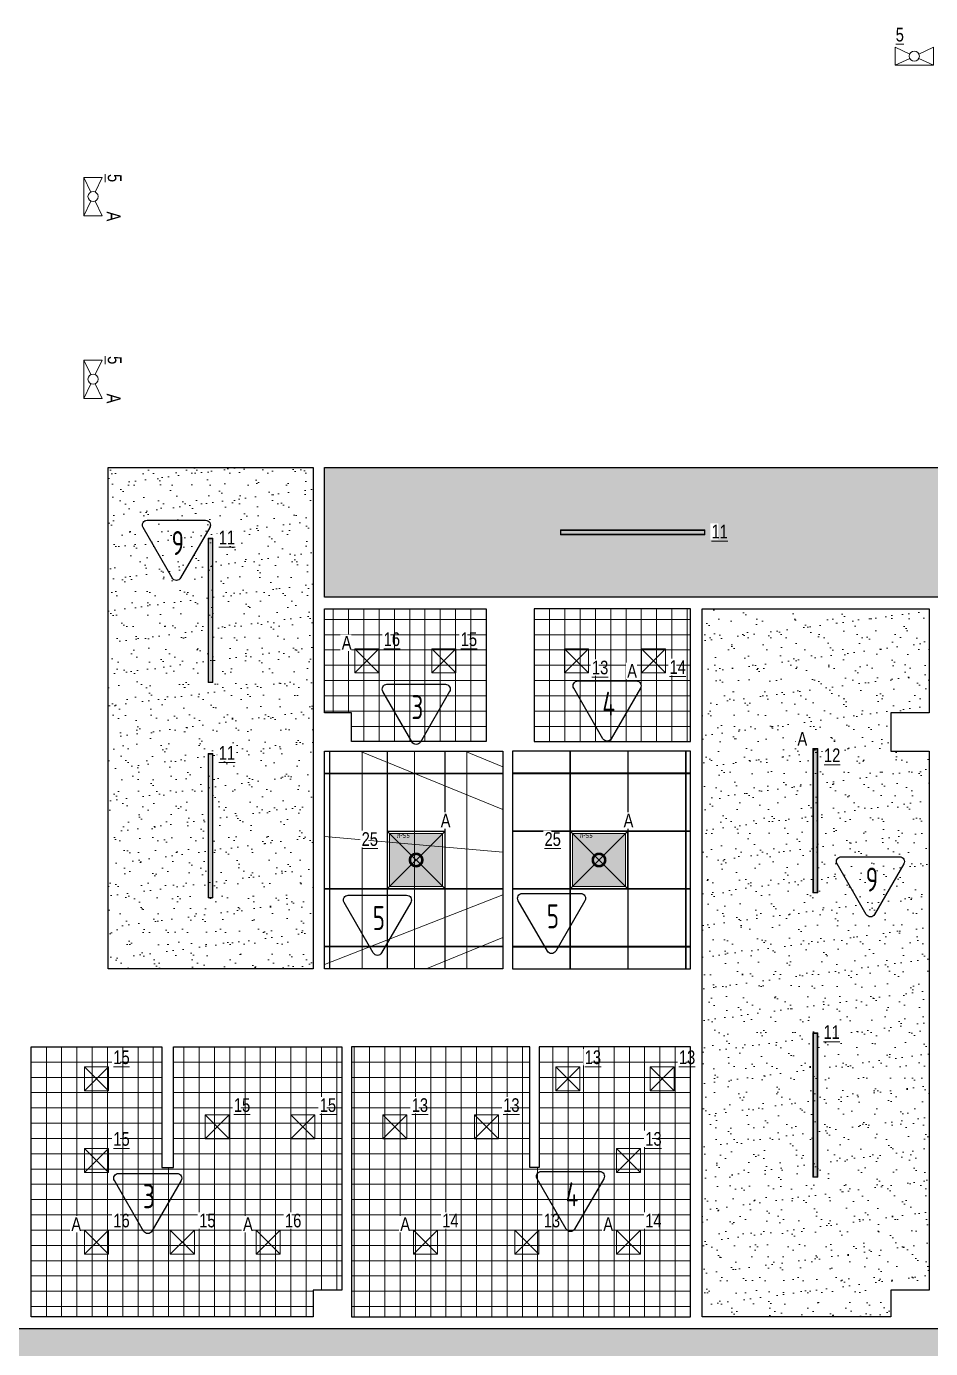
# Model space of a CAD drawing. Header units: millimetres. Extents: x -510890 to 418982, y -118257 to 141350.
# Drawn here: x -197412 to -188020, y 118193 to 131934 of the extents above; entities that cross this region are included whole.
import ezdxf

# ---------------------------------------------------------------- set-up
doc = ezdxf.new("R2010")
doc.units = ezdxf.units.MM
for name, color, linetype, lineweight in [('_ЭОМ_ОБЩ_Освещение_текст тип светильника', 172, 'Continuous', 50), ('_ЭОМ_светильник А', 1, 'Continuous', 35), ('_ЭОМ_светильник Р', 4, 'Continuous', 35), ('АР_Полы_Штриховка', 252, 'Continuous', 0), ('АР_Потолки_Штриховка', 252, 'Continuous', 0)]:
    doc.layers.add(name, color=color, linetype=linetype, lineweight=lineweight)
doc.layers.add('X-ref Light', color=250, linetype='Continuous')
doc.layers.add('X-ref Light Emergency', color=249, linetype='Continuous')
for name, color, linetype, lineweight, true_color in [('АР_Потолок_Грильято_белый_50х50', 7, 'Continuous', 5, 0x8e00bd), ('АР_Потолок_Грильято_черный_50х50', 7, 'Continuous', 5, 0xfa3e00), ('АР_Потолок_Покраска', 7, 'Continuous', 5, 0x007399)]:
    doc.layers.add(name, color=color, linetype=linetype, lineweight=lineweight, true_color=true_color)
doc.layers.get('X-ref Light').off()
doc.styles.add('ISOCPEUR', font='isocpeur.ttf', dxfattribs={"height": 799.9999999999999})
doc.styles.add('ISOCUPER', font='isocpeur.ttf', dxfattribs={"width": 0.85, "oblique": 7})
doc.styles.add('ГОСТ', font='cad.shx', dxfattribs={"width": 0.8})

# ---------------------------------------------------------------- blocks, each defined once
blk = doc.blocks.new('40 НА 40 ГРИЛЬЯТО ДЛЯ 50')
at = {"color": 0, "linetype": 'ByBlock', "lineweight": -2, "ltscale": 100}
for points in [[(124.9999999999854, -125), (-125, -125), (-125, 125), (124.9999999999854, 125), (124.9999999999854, -125)], [(124.9999999999854, 125), (-125, -125)], [(-125, 125), (124.9999999999854, -125)]]:
    blk.add_lwpolyline(points, dxfattribs=at)
blk = doc.blocks.new('OPL R 418 HF')
at = {"color": 0, "linetype": 'ByBlock', "lineweight": -2, "ltscale": 100}
for p, q in [((-297.4996888445826, 297.5000326207446), (297.5003111555807, 297.5000326207446)), ((-297.4996888445826, 297.5000326207447), (-297.499688845287, -297.4999673792554)), ((-297.4996888445826, 297.5000326207446), (297.5003111548763, -297.4999673792554)), ((-297.4996888449377, -297.4999673792554), (297.5003111555807, 297.5000326207446)), ((297.5003111555807, 297.5000326207447), (297.5003111548763, -297.4999673792554)), ((297.5003111548763, -297.4999673792554), (-297.4996888449377, -297.4999673792554))]:
    blk.add_line(p, q, dxfattribs=at)
at = {"color": 0, "linetype": 'ByBlock', "lineweight": -2, "const_width": 27.23449849847384}
blk.add_lwpolyline([(-64.32945273991754, 3.262083191657439e-05, 1), (64.3300750507351, 3.262083191657439e-05, 1)], format="xyb", close=True, dxfattribs=at)
at = {"color": 0, "linetype": 'ByBlock', "lineweight": -2, "insert": (-199.8468738604652, 279.3527613399128), "char_height": 50, "attachment_point": 1, "style": 'ISOCUPER'}
blk.add_mtext_dynamic_manual_height_columns('IP55', width=2.442122449761882, gutter_width=12.5, heights=[0], dxfattribs=at)
blk = doc.blocks.new('RVE-PLS5070-1500-P')
at = {"color": 0, "linetype": 'ByBlock', "lineweight": -2, "ltscale": 40}
for points in [[(750, -25), (-750, -25), (-750, 25), (750, 25)], [(745, -20), (-745, -20), (-745, 20), (745, 20)]]:
    blk.add_lwpolyline(points, close=True, dxfattribs=at)
blk = doc.blocks.new('ЭКРАН 9ВТ')
at = {"color": 0, "linetype": 'ByBlock', "lineweight": -2}
for points in [[(398.8943443857133, 376.0789199508727), (398.8943443857133, 0), (-398.8943443857133, 0), (-398.8943443857133, 376.0789199508727)], [(-398.8943443857133, 376.0789199508727), (-94.85104044532636, 232.7523988136963)], [(94.85104044532636, 232.7523988136963), (398.8943443857133, 376.0789199508727)], [(-398.8943443857133, 0), (-94.85104044532636, 143.3265211371763)], [(94.85104044532636, 143.3265211371763), (398.8943443857133, 0)]]:
    blk.add_lwpolyline(points, dxfattribs=at)
blk.add_circle((0, 188.0394599754363), 104.8616553994507, dxfattribs=at)
blk = doc.blocks.new('A$C35e846bc')
at = {"layer": 'АР_Потолки_Штриховка', "color": 18, "lineweight": 18, "ltscale": 100, "true_color": 0x000000}
for points in [[(18139.91961683054, 68445.13162799238), (16639.91961683054, 68445.13162799238), (16639.91961683054, 68395.13162799238), (18139.91961683054, 68395.13162799238)], [(18134.91961683054, 68440.13162799238), (16644.91961683054, 68440.13162799238), (16644.91961683054, 68400.13162799238), (18134.91961683054, 68400.13162799238)], [(13030.04608440876, 66858.9987403074), (13030.04608440876, 68358.9987403074), (12980.04608440876, 68358.9987403074), (12980.04608440876, 66858.9987403074)], [(13025.04608440876, 66863.9987403074), (13025.04608440876, 68353.9987403074), (12985.04608440876, 68353.9987403074), (12985.04608440876, 66863.9987403074)], [(13030.04608440876, 66120.6410930864), (13030.04608440876, 64620.64109308639), (12980.04608440876, 64620.64109308639), (12980.04608440876, 66120.6410930864)], [(13025.04608440876, 66115.6410930864), (13025.04608440876, 64625.64109308639), (12985.04608440876, 64625.64109308639), (12985.04608440876, 66115.6410930864)], [(19312.86464792816, 66172.2398964226), (19312.86464792816, 64672.2398964226), (19262.86464792816, 64672.2398964226), (19262.86464792816, 66172.2398964226)], [(19307.86464792816, 66167.2398964226), (19307.86464792816, 64677.2398964226), (19267.86464792816, 64677.2398964226), (19267.86464792816, 66167.2398964226)], [(15439.93597432715, 64714.82241586468), (14839.93597432715, 64714.82241586468), (14839.93597432715, 65314.82241586468), (15439.93597432715, 65314.82241586468)], [(15414.93597432715, 64739.82241586468), (14864.93597432715, 64739.82241586468), (14864.93597432715, 65289.82241586468), (15414.93597432715, 65289.82241586468)], [(16739.90763748111, 64714.82241586468), (17339.90763748111, 64714.82241586468), (17339.90763748111, 65314.82241586468), (16739.90763748111, 65314.82241586468)], [(16764.90763748111, 64739.82241586468), (17314.90763748111, 64739.82241586468), (17314.90763748111, 65289.82241586468), (16764.90763748111, 65289.82241586468)], [(19312.86464792816, 61717.99336121103), (19312.86464792816, 63217.99336121103), (19262.86464792816, 63217.99336121103), (19262.86464792816, 61717.99336121103)], [(19307.86464792816, 61722.99336121103), (19307.86464792816, 63212.99336121103), (19267.86464792816, 63212.99336121103), (19267.86464792816, 61722.99336121103)]]:
    blk.add_lwpolyline(points, close=True, dxfattribs=at)
at = {"layer": '_ЭОМ_светильник А', "color": 18, "lineweight": 18, "ltscale": 100, "true_color": 0x000000, "xscale": -0.5, "yscale": 0.5, "zscale": 0.5}
blk.add_blockref('ЭКРАН 9ВТ', (20315.24654897477, 73274.99860725983), dxfattribs=at)
at = {"layer": '_ЭОМ_светильник А', "color": 18, "lineweight": 18, "ltscale": 100, "true_color": 0x000000, "xscale": -0.5, "yscale": 0.5, "zscale": 0.5, "rotation": 270}
for p in [(11689.91923663969, 71909.8039433264), (11689.91923663975, 70012.10276033811)]:
    blk.add_blockref('ЭКРАН 9ВТ', p, dxfattribs=at)
at = {"layer": '_ЭОМ_светильник А', "color": 18, "lineweight": 18, "ltscale": 100, "true_color": 0x000000}
for name, p in [('40 НА 40 ГРИЛЬЯТО ДЛЯ 50', (14628.4947995242, 67085.13162799366)), ('40 НА 40 ГРИЛЬЯТО ДЛЯ 50', (14628.4947995242, 67085.13162799366)), ('40 НА 40 ГРИЛЬЯТО ДЛЯ 50', (17606.33944261493, 67085.13162799366)), ('OPL R 418 HF', (15139.93566317175, 65014.82238324385)), ('OPL R 418 HF', (17039.90732632572, 65014.82238324385)), ('40 НА 40 ГРИЛЬЯТО ДЛЯ 50', (11819.909985821, 61042.73296322057)), ('40 НА 40 ГРИЛЬЯТО ДЛЯ 50', (13603.15233400778, 61042.73296322043)), ('40 НА 40 ГРИЛЬЯТО ДЛЯ 50', (15236.67591410544, 61042.73545865915)), ('40 НА 40 ГРИЛЬЯТО ДЛЯ 50', (17345.65775681648, 61042.73400714621))]:
    blk.add_blockref(name, p, dxfattribs=at)
at = {"layer": '_ЭОМ_светильник А', "color": 18, "lineweight": 18, "ltscale": 100, "true_color": 0x000000, "rotation": 270}
blk.add_blockref('RVE-PLS5070-1500-P', (19287.86464792816, 65422.2398964226), dxfattribs=at)
at = {"layer": '_ЭОМ_светильник Р', "color": 18, "lineweight": 18, "ltscale": 100, "true_color": 0x000000, "rotation": 89.99999999999997}
for p in [(13005.04608440876, 67608.9987403074), (13005.04608440876, 65370.64109308639), (19287.86464792816, 62467.99336121103)]:
    blk.add_blockref('RVE-PLS5070-1500-P', p, dxfattribs=at)
at = {"layer": '_ЭОМ_светильник Р', "color": 18, "lineweight": 18, "ltscale": 100, "true_color": 0x000000}
for p in [(15428.4947995242, 67085.13162799366), (16806.33944261493, 67085.13162799366), (11819.909985821, 62739.73947632441), (16716.40941346285, 62739.74025937394), (17695.24933645723, 62739.74025937394), (13072.49619735056, 62242.73400714627), (13964.11737144395, 62242.73400714624), (14919.90195476392, 62242.73322409671), (15869.91378655401, 62242.73322409671), (11819.90998582088, 61891.23621977249), (17345.65775681636, 61891.23726369812), (12711.53115991439, 61042.73296322051), (16291.16683546087, 61042.73296322057)]:
    blk.add_blockref('40 НА 40 ГРИЛЬЯТО ДЛЯ 50', p, dxfattribs=at)
at = {"layer": 'X-ref Light Emergency', "color": 18, "linetype": 'ByBlock', "lineweight": 18, "ltscale": 40, "true_color": 0x000000}
for p in [(15428.4947995242, 67085.13162799366), (17345.65775681648, 61042.73400714621)]:
    blk.add_blockref('40 НА 40 ГРИЛЬЯТО ДЛЯ 50', p, dxfattribs=at)
at = {"layer": 'X-ref Light Emergency', "color": 18, "linetype": 'ByBlock', "lineweight": 18, "ltscale": 40, "true_color": 0x000000, "xscale": -1}
for p in [(16806.33944261493, 67085.13162799366), (17606.33944261493, 67085.13162799366), (11819.909985821, 61042.73296322057)]:
    blk.add_blockref('40 НА 40 ГРИЛЬЯТО ДЛЯ 50', p, dxfattribs=at)
at = {"layer": '_ЭОМ_ОБЩ_Освещение_текст тип светильника', "color": 18, "lineweight": 18, "ltscale": 40, "true_color": 0x000000, "char_height": 142.1875, "width": 55.871829552576, "attachment_point": 1, "style": 'ГОСТ', "bg_fill": 3, "box_fill_scale": 1.1, "bg_fill_color": 256, "bg_fill_transparency": 0}
for insert in [(14574.49803964561, 65303.91329957222), (16474.46970279957, 65303.91329957222)]:
    blk.add_mtext('{\\L25}', dxfattribs=dict(at, insert=insert))
for s, insert in [('{\\L5}', (20122.40292594733, 73664.37353713223, -2.499999999999976e-09)), ('{\\L11}', (13089.88253828289, 68438.00195996405)), ('{\\L11}', (18208.92154171778, 68499.62152797752)), ('{\\L16}', (14803.68859496323, 67381.0175896337)), ('{\\L15}', (15603.68859496323, 67381.0175896337)), ('{\\L13}', (16966.98095284496, 67086.77909429716)), ('{\\L14}', (17773.17747969169, 67091.83702741814)), ('{\\L11}', (13089.88253828289, 66199.64431274304)), ('{\\L12}', (19377.47435344476, 66174.7587908702, 5.000000000000015e-09)), ('{\\L11}', (19372.70110180229, 63296.99658086768)), ('{\\L15}', (11995.10378126003, 63035.62543796445)), ('{\\L13}', (16891.60320890188, 63035.62622101398)), ('{\\L13}', (17870.44313189626, 63035.62622101398)), ('{\\L15}', (13247.68999278959, 62538.61996878631)), ('{\\L15}', (14139.31116688298, 62538.61996878628)), ('{\\L13}', (15095.09575020295, 62538.61918573675)), ('{\\L13}', (16045.10758199304, 62538.61918573675)), ('{\\L15}', (11995.10378125991, 62187.12218141253)), ('{\\L13}', (17520.85155225539, 62187.12322533816)), ('{\\L16}', (11995.10378126003, 61338.61892486061)), ('{\\L15}', (12886.72495535342, 61338.61892486055)), ('{\\L16}', (13778.34612944681, 61338.61892486048)), ('{\\L14}', (15411.86970954447, 61338.6214202992)), ('{\\L13}', (16466.3606308999, 61338.61892486061)), ('{\\L14}', (17520.85155225551, 61338.61996878625))]:
    blk.add_mtext(s, dxfattribs=dict(at, insert=insert))
at = {"layer": '_ЭОМ_ОБЩ_Освещение_текст тип светильника', "color": 18, "lineweight": 18, "ltscale": 40, "true_color": 0x000000, "char_height": 142.1875, "width": 55.871829552576, "attachment_point": 1, "rotation": 269.9999999999999, "style": 'ГОСТ', "bg_fill": 3, "box_fill_scale": 1.1, "bg_fill_color": 256, "bg_fill_transparency": 0}
for insert in [(12079.58001224778, 72144.8903724679, -2.499999999999976e-09), (12079.58001224778, 70251.98505641407, -2.499999999999976e-09)]:
    blk.add_mtext('{\\L5}', dxfattribs=dict(at, insert=insert))
at = {"layer": '_ЭОМ_светильник А', "color": 18, "lineweight": 18, "ltscale": 100, "true_color": 0x000000, "char_height": 142.1875, "width": 86.04374658316377, "attachment_point": 1, "rotation": 269.99999999999994, "style": 'ГОСТ', "bg_fill": 3, "box_fill_scale": 1.1, "bg_fill_color": 256, "bg_fill_transparency": 0}
for insert in [(12069.18797788105, 71755.10632347848, 2.377361916803339e-09), (12069.18797788105, 69862.20100742465, 2.377361916803339e-09)]:
    blk.add_mtext('А', dxfattribs=dict(at, insert=insert))
at = {"layer": '_ЭОМ_светильник А', "color": 18, "lineweight": 18, "ltscale": 100, "true_color": 0x000000, "char_height": 142.1875, "width": 86.04374658316377, "attachment_point": 1, "style": 'ГОСТ', "bg_fill": 3, "box_fill_scale": 1.1, "bg_fill_color": 256, "bg_fill_transparency": 0}
for insert in [(14367.62942848692, 67343.75826681721), (17332.88423296332, 67051.49011714262), (19101.24717157066, 66345.9476369705), (15395.69618069398, 65496.61760297479), (17295.66784384794, 65496.61760297479), (11559.04461478372, 61301.35960204412), (13342.28696297051, 61301.35960204399), (14975.81054306816, 61301.35960204412), (17084.7923857792, 61301.36064596975)]:
    blk.add_mtext('А', dxfattribs=dict(at, insert=insert))
at = {"layer": '_ЭОМ_светильник Р', "color": 18, "lineweight": 18, "ltscale": 100, "true_color": 0x000000, "rotation": 180}
blk.add_blockref('RVE-PLS5070-1500-P', (17389.91961683054, 68420.13162799238), dxfattribs=at)

msp = doc.modelspace()

# ---------------------------------------------------------------- hatches: boundary and pattern name
at = {"layer": 'АР_Полы_Штриховка', "transparency": 33554610}
h = msp.add_hatch(dxfattribs=at)
h.set_pattern_fill('ANSI37', color=250, scale=190, angle=45)
h.set_pattern_definition([(90, (-8363953297.754349, -936163268.6260263), (-603.25, 0), []), (180, (-8363953297.754349, -936163268.6260263), (-5.684341886080801e-14, -603.25), [])])
h.paths.add_polyline_path([(-194313.9172360412, 124400.6906110485), (-192463.9002027615, 124400.6729874785), (-192463.9044528781, 122140.3128158077), (-194313.9129859246, 122140.3199980379)])
h = msp.add_hatch(dxfattribs=at)
h.set_pattern_fill('ANSI37', color=250, scale=190, angle=45)
h.set_pattern_definition([(90, (357794.4144756632, 127190.814631951), (-603.25, 0), []), (180, (357794.4144756632, 127190.814631951), (-5.684341886080801e-14, -603.25), [])])
h.paths.add_polyline_path([(-192363.9078569203, 124400.6876790224), (-190513.9057223741, 124400.6772376826), (-190513.9142225348, 122140.3170660118), (-192363.9078568479, 122140.3170660118)])
at = {"layer": 'АР_Потолки_Штриховка', "ltscale": 100, "true_color": 0xf8f6b0}
h = msp.add_hatch(color=51, dxfattribs=at)
h.dxf.hatch_style = 1
h.paths.add_polyline_path([(-195478.7882632141, 125119.6825914002), (-195478.7882632141, 126609.6825914002), (-195518.7882632141, 126609.6825914002), (-195518.7882632141, 125119.6825914002)])
h = msp.add_hatch(color=51, dxfattribs=at)
h.dxf.hatch_style = 1
h.paths.add_polyline_path([(-190368.9147307923, 126695.8154790852), (-191858.9147307923, 126695.8154790852), (-191858.9147307923, 126655.8154790852), (-190368.9147307923, 126655.8154790852)])
h = msp.add_hatch(color=51, dxfattribs=at)
h.dxf.hatch_style = 1
h.paths.add_polyline_path([(-195478.7882632141, 124371.3249441792), (-195478.7882632141, 122881.3249441792), (-195518.7882632141, 122881.3249441792), (-195518.7882632141, 124371.3249441792)])
h = msp.add_hatch(color=51, dxfattribs=at)
h.dxf.hatch_style = 1
h.paths.add_polyline_path([(-189195.9696996947, 124422.9237475155), (-189195.9696996947, 122932.9237475155), (-189235.9696996947, 122932.9237475155), (-189235.9696996947, 124422.9237475155)])
h = msp.add_hatch(color=51, dxfattribs=at)
h.dxf.hatch_style = 1
h.paths.add_polyline_path([(-193638.8983732957, 122995.5062669575), (-193088.8983732957, 122995.5062669575), (-193088.8983732957, 123545.5062669575), (-193638.8983732957, 123545.5062669575)])
h = msp.add_hatch(color=51, dxfattribs=at)
h.dxf.hatch_style = 1
h.paths.add_polyline_path([(-191188.9267101417, 123545.5062669575), (-191738.9267101417, 123545.5062669575), (-191738.9267101417, 122995.5062669575), (-191188.9267101417, 122995.5062669575)])
h = msp.add_hatch(color=51, dxfattribs=at)
h.dxf.hatch_style = 1
h.paths.add_polyline_path([(-189195.9696996947, 119978.6772123038), (-189195.9696996947, 121468.6772123038), (-189235.9696996947, 121468.6772123038), (-189235.9696996947, 119978.6772123038)])
at = {"layer": 'АР_Потолок_Грильято_белый_50х50', "transparency": 33554559}
h = msp.add_hatch(dxfattribs=at)
h.set_pattern_fill('ANSI37', color=256, scale=50, angle=45)
h.set_pattern_definition([(90, (-192136.0704678922, 124500.6824583525), (-158.75, 0), []), (180, (-192136.0704678922, 124500.6824583525), (0, -158.75), [])])
h.paths.add_polyline_path([(-190513.9238642921, 125880.9484998203), (-192136.0704678922, 125880.9378972933), (-192136.0704678922, 124500.6824583525), (-190513.9237537337, 124500.6824583525)])
h = msp.add_hatch(dxfattribs=at)
h.set_pattern_fill('ANSI37', color=256, scale=50, angle=45)
h.set_pattern_definition([(90, (-190513.8992702804, 121328.5069742351), (-158.75, 0), []), (180, (-190513.8992702804, 121328.5069742351), (0, -158.75), [])])
h.paths.add_polyline_path([(-190513.8992702804, 121328.5069742351), (-192083.9248778748, 121328.4816691913), (-192083.9254153011, 120076.152558819), (-192183.9254661968, 120076.152558819), (-192183.9276224286, 121328.512241069), (-194033.9248755059, 121328.512241069), (-194033.915110983, 118520.6822372259), (-190513.8622558055, 118520.6593771882)])
at = {"layer": 'АР_Потолок_Грильято_черный_50х50', "transparency": 33554559}
h = msp.add_hatch(dxfattribs=at)
h.set_pattern_fill('ANSI37', color=256, scale=50, angle=45)
h.set_pattern_definition([(90, (-192636.7639852143, 124500.6824583525), (-158.75, 0), []), (180, (-192636.7639852143, 124500.6824583525), (0, -158.75), [])])
h.paths.add_polyline_path([(-194313.9151109829, 125880.9484998203), (-192636.7639852143, 125880.9378972933), (-192636.7639852143, 124500.6824583525), (-194033.915110983, 124500.6824583525), (-194033.915110983, 124800.6824583525), (-194313.9151109829, 124800.6824583525)])
h = msp.add_hatch(dxfattribs=at)
h.set_pattern_fill('ANSI37', color=256, scale=50, angle=45)
h.set_pattern_definition([(90, (-197363.9151109828, 121328.4790899143), (-158.75, 0), []), (180, (-197363.9151109828, 121328.4790899143), (0, -158.75), [])])
h.paths.add_polyline_path([(-197363.9019907721, 121328.5883609239), (-196003.9337732983, 121328.348483125), (-196003.9187397376, 120076.1582556841), (-195883.9183979394, 120076.1259941022), (-195883.9197947496, 121328.512241069), (-194133.9239514696, 121328.512241069), (-194133.9141222801, 118800.6824583525), (-194433.9151109829, 118800.6824583525), (-194433.9151109829, 118520.6504752793), (-197363.9151109828, 118520.6738749546)])
at = {"layer": 'АР_Потолок_Покраска'}
h = msp.add_hatch(dxfattribs=at)
h.set_pattern_fill('CROSS', color=256, scale=25)
h.set_pattern_definition([(0, (238596.7765007019, 31501.12280482426), (158.75, 158.75), [79.375, -238.125]), (90, (238636.4640007019, 31461.43530482426), (-158.75, 158.75), [79.375, -238.125])])
h.paths.add_polyline_path([(-194033.915110983, 112400.6824583525), (-194433.915110983, 112400.6824583525), (-194433.9151109829, 112800.6824583525), (-194033.915110983, 112800.6824583525)])
edge = h.paths.add_edge_path()
edge.add_line((-200033.9151109831, 112800.6824583525), (-201173.7858857812, 112800.6768888425))
edge.add_line((-201173.7858857812, 112800.6768888425), (-201173.5999667562, 118400.6543505781))
edge.add_line((-201173.5999667562, 118400.6543505781), (-187913.9151109828, 118400.6824583524))
edge.add_line((-187913.9151109828, 118400.6824583524), (-187913.9151109829, 126000.9507611718))
edge.add_line((-187913.9151109829, 126000.9507611718), (-194313.9143507848, 126000.9484998179))
edge.add_line((-194313.9143507848, 126000.9484998179), (-194313.9258493003, 127350.6824583525))
edge.add_line((-194313.9258493003, 127350.6824583525), (-185384.4437674261, 127350.6824583525))
edge.add_line((-185384.4437674261, 127350.6824583525), (-185384.443767426, 118400.6824583525))
edge.add_line((-185384.443767426, 118400.6824583525), (-182153.9151109826, 118400.6824583525))
edge.add_line((-182153.9151109826, 118400.6824583525), (-182153.9151109826, 115850.6824583525))
edge.add_line((-182153.9151109826, 115850.6824583525), (-187998.9151109827, 115850.682458348))
edge.add_line((-187998.9151109827, 115850.682458348), (-187998.9151109784, 114910.6824583935))
edge.add_arc((-197124.0221651773, 115502.578915466), 9144.283469276654, 272.8206375194019, 356.2887310661569, ccw=False)
edge.add_line((-196674.0362802212, 106369.373953908), (-200033.9151109831, 106369.3739539165))
edge.add_line((-200033.9151109831, 106369.3739539165), (-200032.3499943294, 110700.9361331541))
edge.add_line((-200032.3499943294, 110700.9361331541), (-201173.3868589134, 110702.5364942346))
edge.add_line((-201173.3868589134, 110702.5364942346), (-201173.3880093214, 112400.6511419766))
edge.add_line((-201173.3880093214, 112400.6511419766), (-200033.1325526563, 112400.6824583525))
edge.add_line((-200033.1325526563, 112400.6824583525), (-200033.9151109831, 112800.6824583525))
h = msp.add_hatch(dxfattribs=at)
h.set_pattern_fill('AR-SAND', color=256, scale=5)
h.set_pattern_definition([(37.50000000000001, (-454876.4731927508, 121442.7207347218), (-8.000156479920228, 244.7066186646712), [0, -193.04, 0, -215.9, 0, -206.375]), (7.499999999999999, (-454876.4731927508, 121442.7207347218), (224.7616415690013, 358.4125502841771), [0, -104.14, 0, -173.99, 0, -66.67500000000001]), (327.5, (-455032.6831927508, 121442.7207347218), (395.496185120729, 0.718592339272881), [0, -63.5, 0, -228.6, 0, -298.45]), (317.5, (-455032.6831927508, 121442.7207347218), (381.7782262361486, 111.4646616286082), [0, -31.75, 0, -149.86, 0, -171.45])])
h.paths.add_polyline_path([(-196563.9151109833, 127350.682724448), (-194433.6614204044, 127350.6824583525), (-194433.8699386474, 122140.3236397164), (-196563.9012464593, 122140.326248642)])
h = msp.add_hatch(dxfattribs=at)
h.set_pattern_fill('AR-SAND', color=256, scale=5)
h.set_pattern_definition([(37.50000000000001, (-448876.5204093565, 117823.0795533405), (-8.000156479920228, 244.7066186646712), [0, -193.04, 0, -215.9, 0, -206.375]), (7.499999999999999, (-448876.5204093565, 117823.0795533405), (224.7616415690013, 358.4125502841771), [0, -104.14, 0, -173.99, 0, -66.67500000000001]), (327.5, (-449032.7304093564, 117823.0795533405), (395.496185120729, 0.718592339272881), [0, -63.5, 0, -228.6, 0, -298.45]), (317.5, (-449032.7304093564, 117823.0795533405), (381.7782262361486, 111.4646616286082), [0, -31.75, 0, -149.86, 0, -171.45])])
h.paths.add_polyline_path([(-190393.9238642921, 125880.9185014842), (-188033.9151109829, 125880.9185014842), (-188033.9151109828, 124800.6824583525), (-188433.7086370099, 124800.6824583525), (-188433.9151109827, 124400.6824583525), (-188033.9151109828, 124400.6824583525), (-188033.9151109828, 118800.6824583525), (-188434.0855381763, 118800.6824583525), (-188433.917155253, 118520.6824583351), (-190393.862255816, 118520.6824583351)])

# ---------------------------------------------------------------- linework, layer by layer
msp.add_lwpolyline([(-200033.9151109831, 112800.6824583525), (-201173.7858857812, 112800.6768888425), (-201173.5999667562, 118400.6543505781), (-187913.9151109828, 118400.6824583524), (-187913.9151109829, 126000.9507611718), (-194313.9143507848, 126000.9484998179), (-194313.9258493003, 127350.6824583525), (-185384.4437674261, 127350.6824583525), (-185384.443767426, 118400.6824583525), (-182153.9151109826, 118400.6824583525), (-182153.9151109826, 115850.6824583525), (-187998.9151109827, 115850.682458348), (-187998.9151109784, 114910.6824583935, -0.3812035354375339), (-196674.0362802212, 106369.373953908), (-200033.9151109831, 106369.3739539165), (-200032.3499943294, 110700.9361331541), (-201173.3868589134, 110702.5364942346), (-201173.3880093214, 112400.6511419766), (-200033.1325526563, 112400.6824583525)], format="xyb", close=True)
for points in [[(-196563.9151109833, 127350.682724448), (-194433.6614204044, 127350.6824583525), (-194433.8699386474, 122140.3236397164), (-196563.9012464593, 122140.326248642)], [(-194313.9151109829, 125880.9484998203), (-192636.7639852143, 125880.9378972933), (-192636.7639852143, 124500.6824583525), (-194033.915110983, 124500.6824583525), (-194033.915110983, 124800.6824583525), (-194313.9151109829, 124800.6824583525)], [(-190513.9238642921, 125880.9484998203), (-192136.0704678922, 125880.9378972933), (-192136.0704678922, 124500.6824583525), (-190513.9237537337, 124500.6824583525)], [(-190393.9238642921, 125880.9185014842), (-188033.9151109829, 125880.9185014842), (-188033.9151109828, 124800.6824583525), (-188433.7086370099, 124800.6824583525), (-188433.9151109827, 124400.6824583525), (-188033.9151109828, 124400.6824583525), (-188033.9151109828, 118800.6824583525), (-188434.0855381763, 118800.6824583525), (-188433.917155253, 118520.6824583351), (-190393.862255816, 118520.6824583351)], [(-194313.9151109829, 124400.6824583525), (-192463.9172265533, 124400.6824583525), (-192463.9172265533, 122140.3300994433), (-194313.9151109829, 122140.3300994433)], [(-190513.9099724545, 124400.6824583525), (-192363.9078568841, 124400.6824583525), (-192363.9078568841, 122140.3300994433), (-190513.9099724545, 122140.3300994433)], [(-197363.9019907721, 121328.5883609239), (-196003.9337732983, 121328.348483125), (-196003.9187397376, 120076.1582556841), (-195883.9183979394, 120076.1259941022), (-195883.9197947496, 121328.512241069), (-194133.9239514696, 121328.512241069), (-194133.9141222801, 118800.6824583525), (-194433.9151109829, 118800.6824583525), (-194433.9151109829, 118520.6504752793), (-197363.9151109828, 118520.6738749546)], [(-190513.8992702804, 121328.5069742351), (-192083.9248778748, 121328.4816691913), (-192083.9254153011, 120076.152558819), (-192183.9254661968, 120076.152558819), (-192183.9276224286, 121328.512241069), (-194033.9248755059, 121328.512241069), (-194033.915110983, 118520.6822372259), (-190513.8622558055, 118520.6593771882)]]:
    msp.add_lwpolyline(points, close=True)
for points in [[(-196157.5955190112, 126802.19399251), (-195551.3775782819, 126802.1939925097, -0.5773494962845065), (-195508.076329165, 126727.1942298141), (-195811.1852136815, 126202.1942416059, -0.5773541042744643), (-195897.788041693, 126202.1942416059), (-196200.8967036567, 126727.1938443426, -0.5773491286020777), (-196157.5955190112, 126802.19399251, -1.710881644036777e-06)], [(-193666.2968800756, 125096.5587021876), (-193060.0789393463, 125096.5587021874, -0.5773494962845065), (-193016.7776902294, 125021.5589394917), (-193319.8865747459, 124496.5589512835, -0.5773541042744643), (-193406.4894027574, 124496.5589512835), (-193709.5980647211, 125021.5585540202, -0.5773491286020777), (-193666.2968800756, 125096.5587021876, -1.710881644036777e-06)], [(-191682.6924607325, 125131.0410315044), (-191076.4745200032, 125131.0410315042, -0.5773494962845065), (-191033.1732708863, 125056.0412688085), (-191336.2821554028, 124531.0412806004, -0.5773541042744643), (-191422.8849834143, 124531.0412806004), (-191725.993645378, 125056.040883337, -0.5773491286020777), (-191682.6924607325, 125131.0410315044, -1.710881644036777e-06)], [(-188947.1504162893, 123304.343945128), (-188340.9324755599, 123304.3439451278, -0.5773494962845065), (-188297.631226443, 123229.3441824321), (-188600.7401109596, 122704.344194224, -0.5773541042744643), (-188687.3429389711, 122704.344194224), (-188990.4516009348, 123229.3437969606, -0.5773491286020777), (-188947.1504162893, 123304.343945128, -1.710881644036777e-06)], [(-194068.7018394526, 122904.2456451944), (-193462.4838987233, 122904.2456451942, -0.5773494962845065), (-193419.1826496064, 122829.2458824986), (-193722.2915341229, 122304.2458942904, -0.5773541042744643), (-193808.8943621344, 122304.2458942904), (-194112.0030240981, 122829.245497027, -0.5773491286020777), (-194068.7018394526, 122904.2456451944, -1.710881644036777e-06)], [(-192260.1040112928, 122922.7684163932), (-191653.8860705635, 122922.768416393, -0.5773494962845065), (-191610.5848214466, 122847.7686536973), (-191913.6937059631, 122322.7686654891, -0.5773541042744643), (-192000.2965339746, 122322.7686654891), (-192303.4051959383, 122847.7682682258, -0.5773491286020777), (-192260.1040112928, 122922.7684163932, -1.710881644036777e-06)], [(-196454.5819599135, 120013.0558567774), (-195848.3640191841, 120013.0558567771, -0.5773494962845065), (-195805.0627700672, 119938.0560940815), (-196108.1716545838, 119413.0561058733, -0.5773541042744643), (-196194.7744825953, 119413.0561058733), (-196497.883144559, 119938.05570861, -0.5773491286020777), (-196454.5819599135, 120013.0558567774, -1.710881644036777e-06)], [(-192063.582852258, 120033.3981023221), (-191457.3649115287, 120033.3981023219, -0.5773494962845065), (-191414.0636624118, 119958.3983396263), (-191717.1725469283, 119433.3983514181, -0.5773541042744643), (-191803.7753749398, 119433.3983514181), (-192106.8840369035, 119958.3979541548, -0.5773491286020777), (-192063.582852258, 120033.3981023221, -1.710881644036777e-06)]]:
    msp.add_lwpolyline(points, format="xyb")
for points in [[(-194263.9172265533, 124400.6705940948), (-194263.8874292783, 122140.3060417719)], [(-192463.9172267097, 124400.6943226102), (-192463.8874294347, 122140.3297702873)], [(-190563.9078568841, 124400.6705940948), (-190563.9376541591, 122140.3060417719)]]:
    msp.add_lwpolyline(points)
at = {"layer": 'Defpoints'}
for points in [[(-193663.9172266054, 124400.6785036), (-193663.8874293304, 122140.313951277)], [(-193063.9172266575, 124400.6864131051), (-193063.8874293825, 122140.3218607821)], [(-191763.9078567798, 124400.6864131051), (-191763.9376540548, 122140.3218607821)], [(-191163.907856832, 124400.6785036), (-191163.937654107, 122140.313951277)]]:
    msp.add_lwpolyline(points, dxfattribs=at)
for points in [[(-192463.9172265533, 124170.5062788979), (-194313.9151109829, 124170.5062788979), (-194313.9151109829, 124170.5062788979), (-192463.9172265533, 124170.5062788979)], [(-192363.9078568841, 124170.5062788979), (-190513.9099724545, 124170.5062788979), (-190513.9099724545, 124170.5062788979), (-192363.9078568841, 124170.5062788979)], [(-192363.9078568841, 123570.5062788979), (-190513.9099724545, 123570.5062788979), (-190513.9099724545, 123570.5062788979), (-192363.9078568841, 123570.5062788979)], [(-192463.9172265533, 122970.5062788979), (-194313.9151109829, 122970.5062788979), (-194313.9151109829, 122970.5062788979), (-192463.9172265533, 122970.5062788979)], [(-192363.9078568841, 122970.5062788979), (-190513.9099724545, 122970.5062788979), (-190513.9099724545, 122970.5062788979), (-192363.9078568841, 122970.5062788979)], [(-192463.9172265533, 122370.5062788979), (-194313.9151109829, 122370.5062788979), (-194313.9151109829, 122370.5062788979), (-192463.9172265533, 122370.5062788979)], [(-192363.9078568841, 122370.5062788979), (-190513.9099724545, 122370.5062788979), (-190513.9099724545, 122370.5062788979), (-192363.9078568841, 122370.5062788979)]]:
    msp.add_lwpolyline(points, close=True, dxfattribs=at)
at = {"layer": 'АР_Потолки_Штриховка', "color": 18, "ltscale": 100, "true_color": 0x000000}
for points in [[(-190363.9147307923, 126700.8154790852), (-191863.9147307923, 126700.8154790852), (-191863.9147307923, 126650.8154790852), (-190363.9147307923, 126650.8154790852)], [(-195473.7882632141, 125114.6825914002), (-195473.7882632141, 126614.6825914002), (-195523.7882632141, 126614.6825914002), (-195523.7882632141, 125114.6825914002)], [(-195478.7882632141, 125119.6825914002), (-195478.7882632141, 126609.6825914002), (-195518.7882632141, 126609.6825914002), (-195518.7882632141, 125119.6825914002)], [(-190368.9147307923, 126695.8154790852), (-191858.9147307923, 126695.8154790852), (-191858.9147307923, 126655.8154790852), (-190368.9147307923, 126655.8154790852)], [(-195473.7882632141, 124376.3249441792), (-195473.7882632141, 122876.3249441792), (-195523.7882632141, 122876.3249441792), (-195523.7882632141, 124376.3249441792)], [(-195478.7882632141, 124371.3249441792), (-195478.7882632141, 122881.3249441792), (-195518.7882632141, 122881.3249441792), (-195518.7882632141, 124371.3249441792)], [(-189190.9696996947, 124427.9237475155), (-189190.9696996947, 122927.9237475155), (-189240.9696996947, 122927.9237475155), (-189240.9696996947, 124427.9237475155)], [(-189195.9696996947, 124422.9237475155), (-189195.9696996947, 122932.9237475155), (-189235.9696996947, 122932.9237475155), (-189235.9696996947, 124422.9237475155)], [(-193063.8983732957, 122970.5062669575), (-193663.8983732957, 122970.5062669575), (-193663.8983732957, 123570.5062669575), (-193063.8983732957, 123570.5062669575)], [(-193088.8983732957, 122995.5062669575), (-193638.8983732957, 122995.5062669575), (-193638.8983732957, 123545.5062669575), (-193088.8983732957, 123545.5062669575)], [(-191763.9267101417, 122970.5062669575), (-191163.9267101417, 122970.5062669575), (-191163.9267101417, 123570.5062669575), (-191763.9267101417, 123570.5062669575)], [(-191738.9267101417, 122995.5062669575), (-191188.9267101417, 122995.5062669575), (-191188.9267101417, 123545.5062669575), (-191738.9267101417, 123545.5062669575)], [(-189190.9696996947, 119973.6772123038), (-189190.9696996947, 121473.6772123038), (-189240.9696996947, 121473.6772123038), (-189240.9696996947, 119973.6772123038)], [(-189195.9696996947, 119978.6772123038), (-189195.9696996947, 121468.6772123038), (-189235.9696996947, 121468.6772123038), (-189235.9696996947, 119978.6772123038)]]:
    msp.add_lwpolyline(points, close=True, dxfattribs=at)

# ---------------------------------------------------------------- texts
at = {"char_height": 250, "width": 294.3337657886732, "attachment_point": 1, "style": 'ISOCPEUR'}
for s, insert in [('{\\W0.7;9}', (-195903.9032808836, 126690.1119569908)), ('{\\W0.7;3}', (-193412.604641948, 124984.4766666684)), ('{\\W0.7;4}', (-191429.0002226049, 125018.9589959852)), ('{\\W0.7;9}', (-188693.4581781616, 123192.2619096088)), ('{\\W0.7;5}', (-193815.009601325, 122792.1636096753)), ('{\\W0.7;5}', (-192006.4117731652, 122810.686380874)), ('{\\W0.7;3}', (-196200.8897217858, 119900.9738212582)), ('{\\W0.7;4}', (-191809.8906141304, 119921.316066803))]:
    msp.add_mtext(s, dxfattribs=dict(at, insert=insert))

# ---------------------------------------------------------------- next in the draw order: block references
at = {"layer": 'X-ref Light', "color": 18, "lineweight": 30, "true_color": 0x000000}
msp.add_blockref('A$C35e846bc', (-208503.8343476228, 58255.68385109279), dxfattribs=at)

doc.saveas('drawing.dxf')
